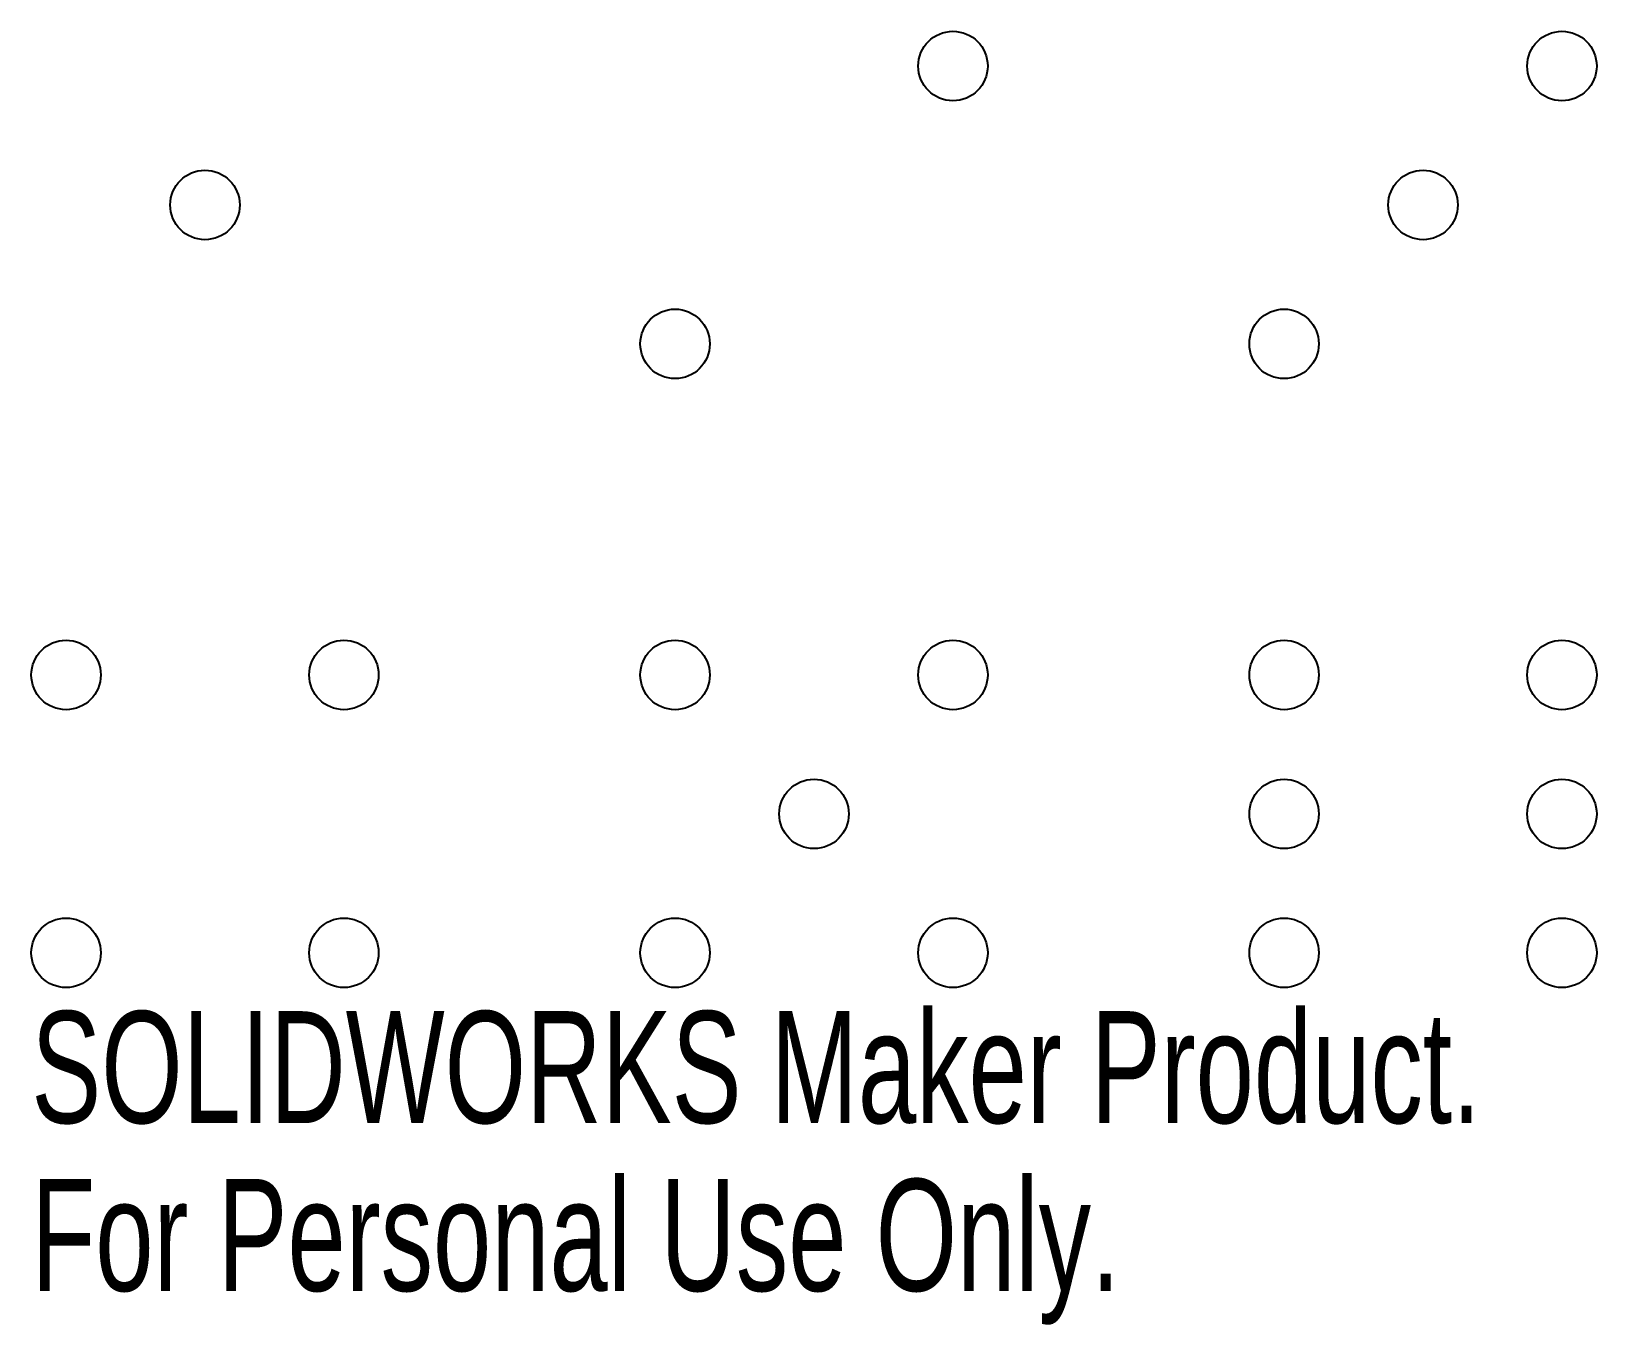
# Model space of a CAD drawing. Header units: millimetres. Extents: x -33.8 to 33.8, y -35.2 to 20.7.
import ezdxf

# ---------------------------------------------------------------- set-up
doc = ezdxf.new("R2010")
doc.units = ezdxf.units.MM
doc.styles.add('SLDTEXTSTYLE0', font='TXT', dxfattribs={"width": 0.7})

msp = doc.modelspace()

# ---------------------------------------------------------------- linework, layer by layer
at = {"color": 7, "linetype": 'Continuous'}
for centre in [(6, 19.15), (32.3, 19.15), (-26.3, 13.15), (26.3, 13.15), (-6, 7.15), (20.3, 7.15), (-32.3, -7.15), (-20.3, -7.15), (-6, -7.15), (6, -7.15), (20.3, -7.15), (32.3, -7.15), (0, -13.15), (20.3, -13.15), (32.3, -13.15), (-32.3, -19.15), (-20.3, -19.15), (-6, -19.15), (6, -19.15), (20.3, -19.15), (32.3, -19.15)]:
    msp.add_circle(centre, 1.5, dxfattribs=at)

# ---------------------------------------------------------------- texts
at = {"color": 7, "linetype": 'Continuous', "char_height": 4.83362, "attachment_point": 1, "style": 'SLDTEXTSTYLE0'}
for s, insert in [('SOLIDWORKS Maker Product.', (-33.8, -21.67)), ('For Personal Use Only.', (-33.8, -28.92))]:
    msp.add_mtext(s, dxfattribs=dict(at, insert=insert))

doc.saveas('drawing.dxf')
